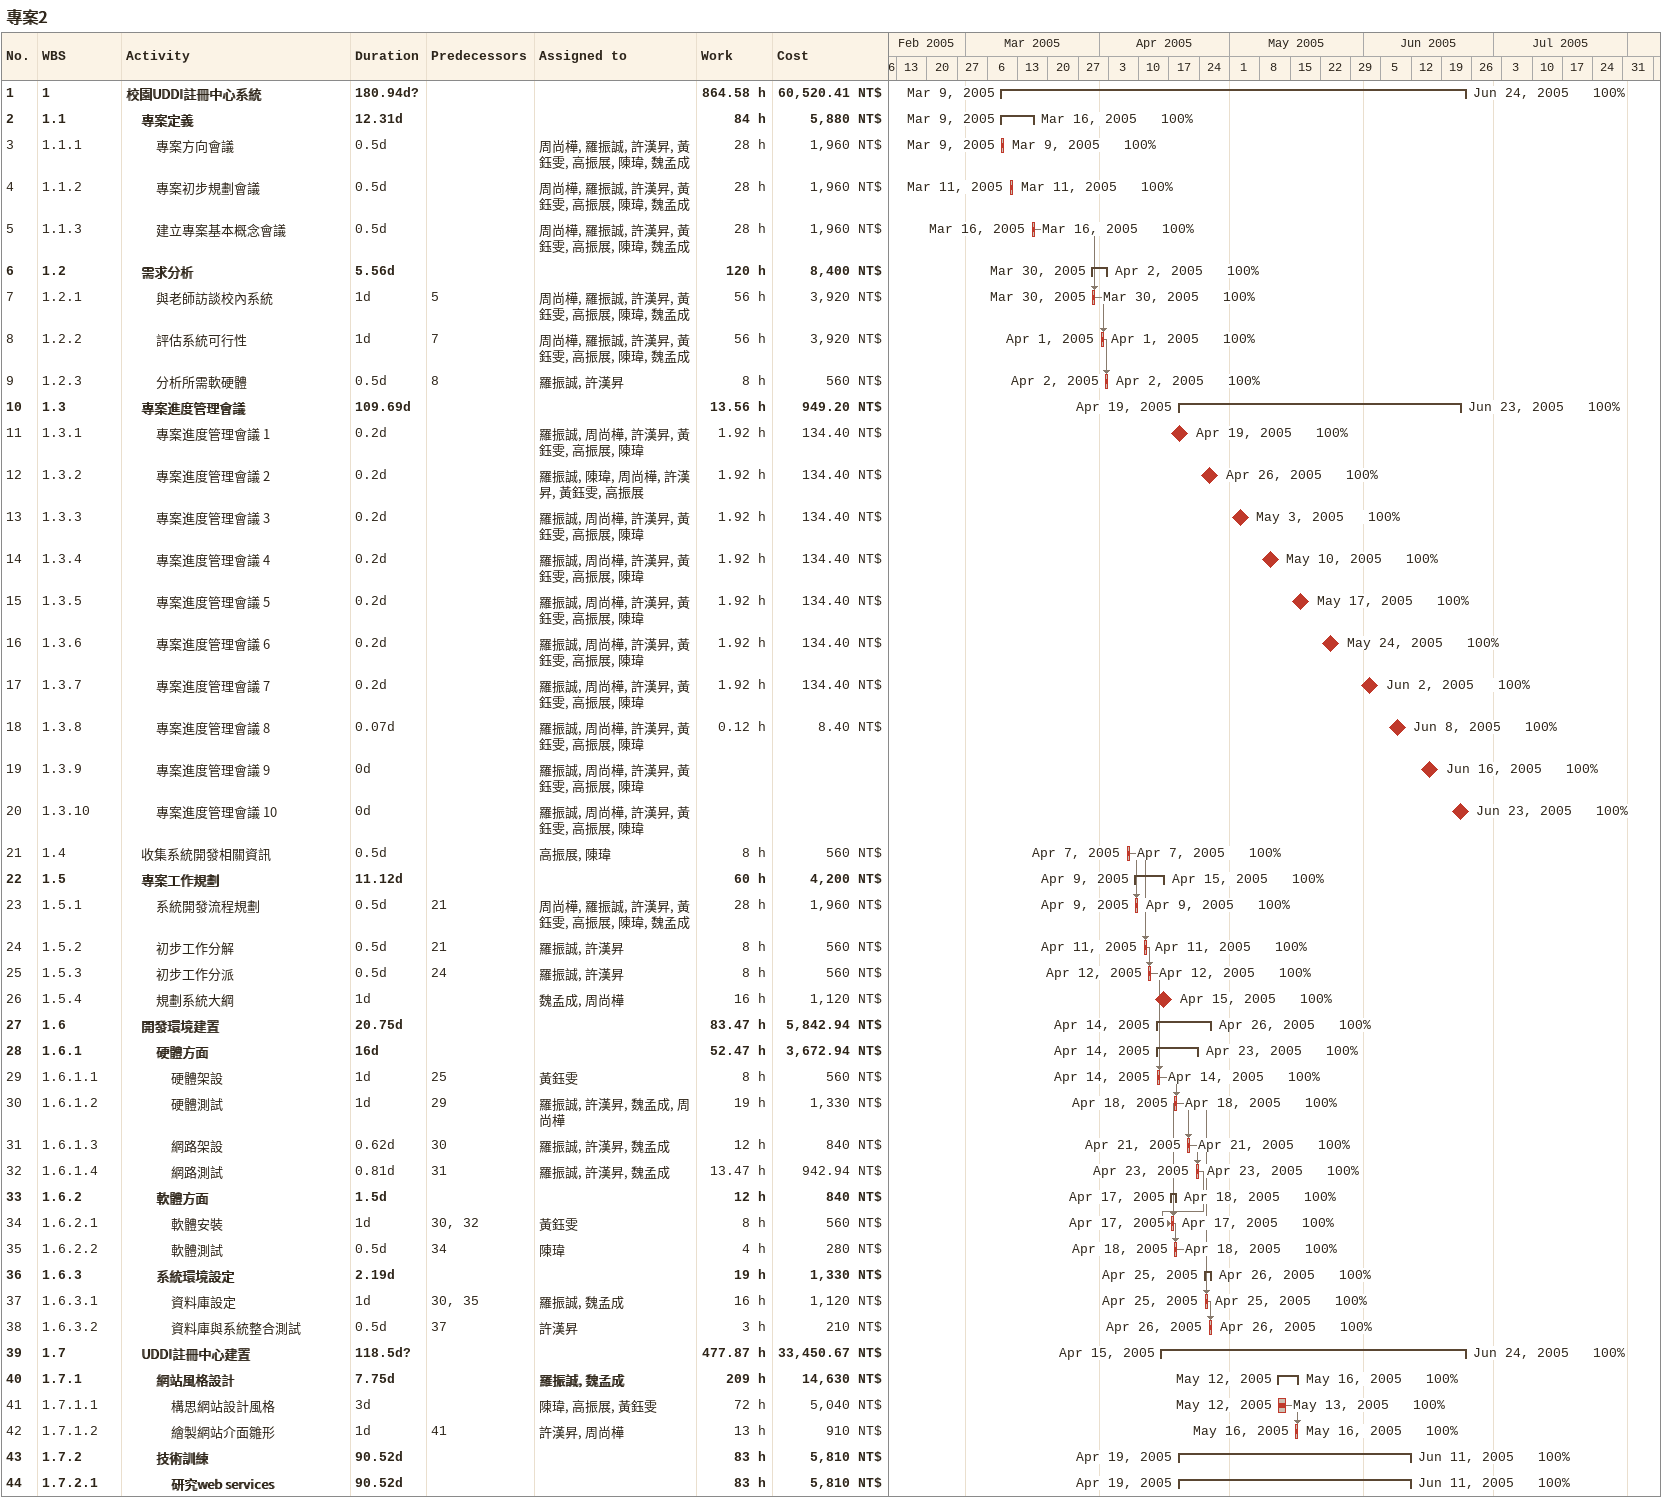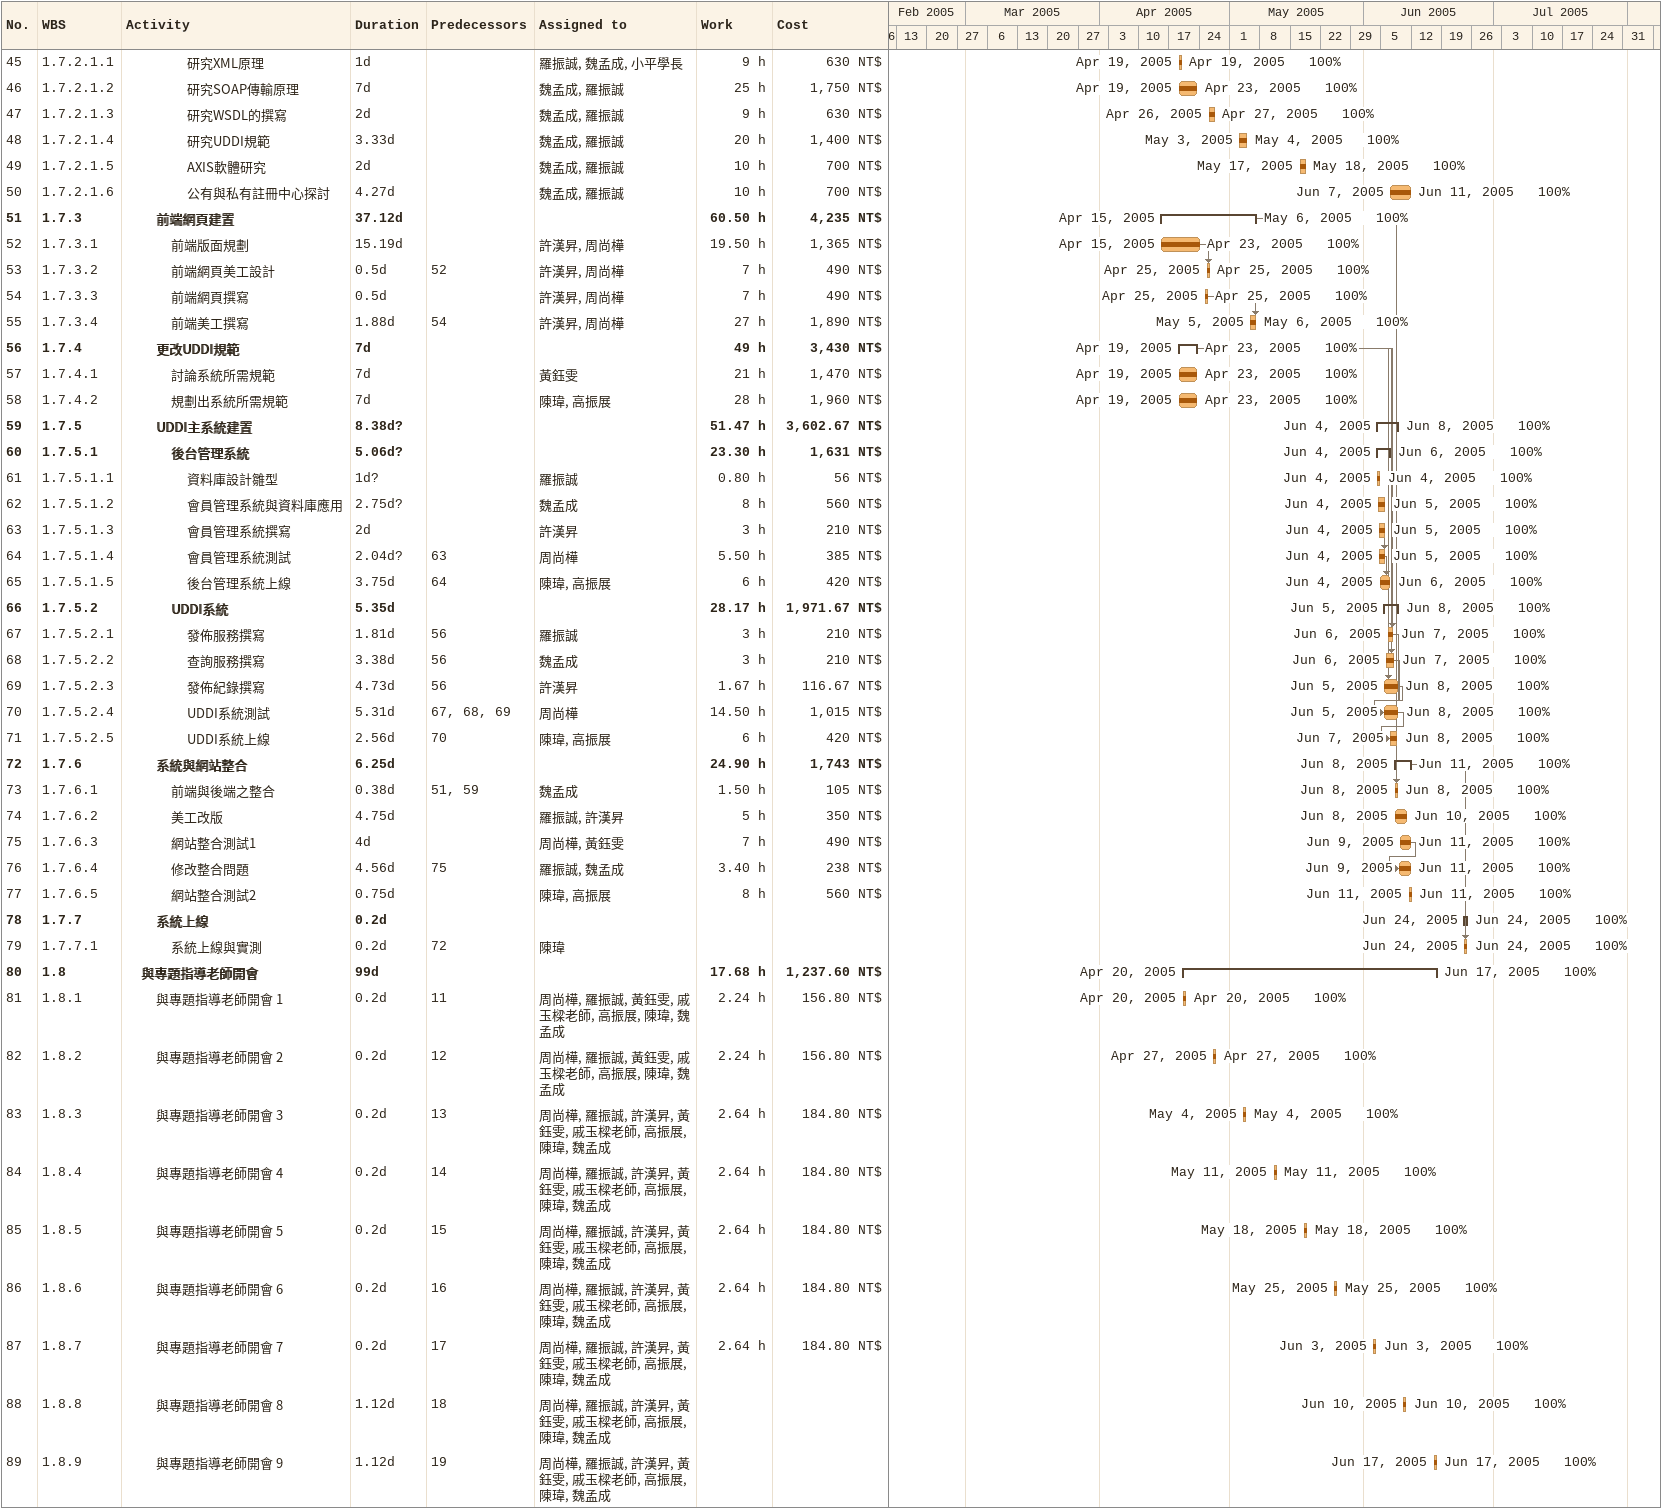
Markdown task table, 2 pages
專案2

| ID | WBS | Task | Duration | Start | Finish | Predecessors | Resources | % complete | Work (h) | Cost (NT$) |
|---|---|---|---|---|---|---|---|---|---|---|
| 1 | 1 | **校園UDDI註冊中心系統** | 180.94d? | 2005-03-09 | 2005-06-24 |  |  | 100 | 864.58 | 60520.41 |
| 2 | 1.1 | **專案定義** | 12.31d | 2005-03-09 | 2005-03-16 |  |  | 100 | 84 | 5880 |
| 3 | 1.1.1 | 專案方向會議 | 0.5d | 2005-03-09 | 2005-03-09 |  | 周尚樺, 羅振誠, 許漢昇, 黃鈺雯, 高振展, 陳瑋, 魏孟成 | 100 | 28 | 1960 |
| 4 | 1.1.2 | 專案初步規劃會議 | 0.5d | 2005-03-11 | 2005-03-11 |  | 周尚樺, 羅振誠, 許漢昇, 黃鈺雯, 高振展, 陳瑋, 魏孟成 | 100 | 28 | 1960 |
| 5 | 1.1.3 | 建立專案基本概念會議 | 0.5d | 2005-03-16 | 2005-03-16 |  | 周尚樺, 羅振誠, 許漢昇, 黃鈺雯, 高振展, 陳瑋, 魏孟成 | 100 | 28 | 1960 |
| 6 | 1.2 | **需求分析** | 5.56d | 2005-03-30 | 2005-04-02 |  |  | 100 | 120 | 8400 |
| 7 | 1.2.1 | 與老師訪談校內系統 | 1d | 2005-03-30 | 2005-03-30 | 5 | 周尚樺, 羅振誠, 許漢昇, 黃鈺雯, 高振展, 陳瑋, 魏孟成 | 100 | 56 | 3920 |
| 8 | 1.2.2 | 評估系統可行性 | 1d | 2005-04-01 | 2005-04-01 | 7 | 周尚樺, 羅振誠, 許漢昇, 黃鈺雯, 高振展, 陳瑋, 魏孟成 | 100 | 56 | 3920 |
| 9 | 1.2.3 | 分析所需軟硬體 | 0.5d | 2005-04-02 | 2005-04-02 | 8 | 羅振誠, 許漢昇 | 100 | 8 | 560 |
| 10 | 1.3 | **專案進度管理會議** | 109.69d | 2005-04-19 | 2005-06-23 |  |  | 100 | 13.56 | 949.20 |
| 11 | 1.3.1 | 專案進度管理會議 1 | 0.2d | 2005-04-19 | 2005-04-19 |  | 羅振誠, 周尚樺, 許漢昇, 黃鈺雯, 高振展, 陳瑋 | 100 | 1.92 | 134.40 |
| 12 | 1.3.2 | 專案進度管理會議 2 | 0.2d | 2005-04-26 | 2005-04-26 |  | 羅振誠, 陳瑋, 周尚樺, 許漢昇, 黃鈺雯, 高振展 | 100 | 1.92 | 134.40 |
| 13 | 1.3.3 | 專案進度管理會議 3 | 0.2d | 2005-05-03 | 2005-05-03 |  | 羅振誠, 周尚樺, 許漢昇, 黃鈺雯, 高振展, 陳瑋 | 100 | 1.92 | 134.40 |
| 14 | 1.3.4 | 專案進度管理會議 4 | 0.2d | 2005-05-10 | 2005-05-10 |  | 羅振誠, 周尚樺, 許漢昇, 黃鈺雯, 高振展, 陳瑋 | 100 | 1.92 | 134.40 |
| 15 | 1.3.5 | 專案進度管理會議 5 | 0.2d | 2005-05-17 | 2005-05-17 |  | 羅振誠, 周尚樺, 許漢昇, 黃鈺雯, 高振展, 陳瑋 | 100 | 1.92 | 134.40 |
| 16 | 1.3.6 | 專案進度管理會議 6 | 0.2d | 2005-05-24 | 2005-05-24 |  | 羅振誠, 周尚樺, 許漢昇, 黃鈺雯, 高振展, 陳瑋 | 100 | 1.92 | 134.40 |
| 17 | 1.3.7 | 專案進度管理會議 7 | 0.2d | 2005-06-02 | 2005-06-02 |  | 羅振誠, 周尚樺, 許漢昇, 黃鈺雯, 高振展, 陳瑋 | 100 | 1.92 | 134.40 |
| 18 | 1.3.8 | 專案進度管理會議 8 | 0.07d | 2005-06-08 | 2005-06-08 |  | 羅振誠, 周尚樺, 許漢昇, 黃鈺雯, 高振展, 陳瑋 | 100 | 0.12 | 8.40 |
| 19 | 1.3.9 | 專案進度管理會議 9 | 0d | 2005-06-16 | 2005-06-16 |  | 羅振誠, 周尚樺, 許漢昇, 黃鈺雯, 高振展, 陳瑋 | 100 |  |  |
| 20 | 1.3.10 | 專案進度管理會議 10 | 0d | 2005-06-23 | 2005-06-23 |  | 羅振誠, 周尚樺, 許漢昇, 黃鈺雯, 高振展, 陳瑋 | 100 |  |  |
| 21 | 1.4 | 收集系統開發相關資訊 | 0.5d | 2005-04-07 | 2005-04-07 |  | 高振展, 陳瑋 | 100 | 8 | 560 |
| 22 | 1.5 | **專案工作規劃** | 11.12d | 2005-04-09 | 2005-04-15 |  |  | 100 | 60 | 4200 |
| 23 | 1.5.1 | 系統開發流程規劃 | 0.5d | 2005-04-09 | 2005-04-09 | 21 | 周尚樺, 羅振誠, 許漢昇, 黃鈺雯, 高振展, 陳瑋, 魏孟成 | 100 | 28 | 1960 |
| 24 | 1.5.2 | 初步工作分解 | 0.5d | 2005-04-11 | 2005-04-11 | 21 | 羅振誠, 許漢昇 | 100 | 8 | 560 |
| 25 | 1.5.3 | 初步工作分派 | 0.5d | 2005-04-12 | 2005-04-12 | 24 | 羅振誠, 許漢昇 | 100 | 8 | 560 |
| 26 | 1.5.4 | 規劃系統大綱 | 1d | 2005-04-15 | 2005-04-15 |  | 魏孟成, 周尚樺 | 100 | 16 | 1120 |
| 27 | 1.6 | **開發環境建置** | 20.75d | 2005-04-14 | 2005-04-26 |  |  | 100 | 83.47 | 5842.94 |
| 28 | 1.6.1 | **硬體方面** | 16d | 2005-04-14 | 2005-04-23 |  |  | 100 | 52.47 | 3672.94 |
| 29 | 1.6.1.1 | 硬體架設 | 1d | 2005-04-14 | 2005-04-14 | 25 | 黃鈺雯 | 100 | 8 | 560 |
| 30 | 1.6.1.2 | 硬體測試 | 1d | 2005-04-18 | 2005-04-18 | 29 | 羅振誠, 許漢昇, 魏孟成, 周尚樺 | 100 | 19 | 1330 |
| 31 | 1.6.1.3 | 網路架設 | 0.62d | 2005-04-21 | 2005-04-21 | 30 | 羅振誠, 許漢昇, 魏孟成 | 100 | 12 | 840 |
| 32 | 1.6.1.4 | 網路測試 | 0.81d | 2005-04-23 | 2005-04-23 | 31 | 羅振誠, 許漢昇, 魏孟成 | 100 | 13.47 | 942.94 |
| 33 | 1.6.2 | **軟體方面** | 1.5d | 2005-04-17 | 2005-04-18 |  |  | 100 | 12 | 840 |
| 34 | 1.6.2.1 | 軟體安裝 | 1d | 2005-04-17 | 2005-04-17 | 30, 32 | 黃鈺雯 | 100 | 8 | 560 |
| 35 | 1.6.2.2 | 軟體測試 | 0.5d | 2005-04-18 | 2005-04-18 | 34 | 陳瑋 | 100 | 4 | 280 |
| 36 | 1.6.3 | **系統環境設定** | 2.19d | 2005-04-25 | 2005-04-26 |  |  | 100 | 19 | 1330 |
| 37 | 1.6.3.1 | 資料庫設定 | 1d | 2005-04-25 | 2005-04-25 | 30, 35 | 羅振誠, 魏孟成 | 100 | 16 | 1120 |
| 38 | 1.6.3.2 | 資料庫與系統整合測試 | 0.5d | 2005-04-26 | 2005-04-26 | 37 | 許漢昇 | 100 | 3 | 210 |
| 39 | 1.7 | **UDDI註冊中心建置** | 118.5d? | 2005-04-15 | 2005-06-24 |  |  | 100 | 477.87 | 33450.67 |
| 40 | 1.7.1 | **網站風格設計** | 7.75d | 2005-05-12 | 2005-05-16 |  | 羅振誠, 魏孟成 | 100 | 209 | 14630 |
| 41 | 1.7.1.1 | 構思網站設計風格 | 3d | 2005-05-12 | 2005-05-13 |  | 陳瑋, 高振展, 黃鈺雯 | 100 | 72 | 5040 |
| 42 | 1.7.1.2 | 繪製網站介面雛形 | 1d | 2005-05-16 | 2005-05-16 | 41 | 許漢昇, 周尚樺 | 100 | 13 | 910 |
| 43 | 1.7.2 | **技術訓練** | 90.52d | 2005-04-19 | 2005-06-11 |  |  | 100 | 83 | 5810 |
| 44 | 1.7.2.1 | **研究web services** | 90.52d | 2005-04-19 | 2005-06-11 |  |  | 100 | 83 | 5810 |
| 45 | 1.7.2.1.1 | 研究XML原理 | 1d | 2005-04-19 | 2005-04-19 |  | 羅振誠, 魏孟成, 小平學長 | 100 | 9 | 630 |
| 46 | 1.7.2.1.2 | 研究SOAP傳輸原理 | 7d | 2005-04-19 | 2005-04-23 |  | 魏孟成, 羅振誠 | 100 | 25 | 1750 |
| 47 | 1.7.2.1.3 | 研究WSDL的撰寫 | 2d | 2005-04-26 | 2005-04-27 |  | 魏孟成, 羅振誠 | 100 | 9 | 630 |
| 48 | 1.7.2.1.4 | 研究UDDI規範 | 3.33d | 2005-05-03 | 2005-05-04 |  | 魏孟成, 羅振誠 | 100 | 20 | 1400 |
| 49 | 1.7.2.1.5 | AXIS軟體研究 | 2d | 2005-05-17 | 2005-05-18 |  | 魏孟成, 羅振誠 | 100 | 10 | 700 |
| 50 | 1.7.2.1.6 | 公有與私有註冊中心探討 | 4.27d | 2005-06-07 | 2005-06-11 |  | 魏孟成, 羅振誠 | 100 | 10 | 700 |
| 51 | 1.7.3 | **前端網頁建置** | 37.12d | 2005-04-15 | 2005-05-06 |  |  | 100 | 60.50 | 4235 |
| 52 | 1.7.3.1 | 前端版面規劃 | 15.19d | 2005-04-15 | 2005-04-23 |  | 許漢昇, 周尚樺 | 100 | 19.50 | 1365 |
| 53 | 1.7.3.2 | 前端網頁美工設計 | 0.5d | 2005-04-25 | 2005-04-25 | 52 | 許漢昇, 周尚樺 | 100 | 7 | 490 |
| 54 | 1.7.3.3 | 前端網頁撰寫 | 0.5d | 2005-04-25 | 2005-04-25 |  | 許漢昇, 周尚樺 | 100 | 7 | 490 |
| 55 | 1.7.3.4 | 前端美工撰寫 | 1.88d | 2005-05-05 | 2005-05-06 | 54 | 許漢昇, 周尚樺 | 100 | 27 | 1890 |
| 56 | 1.7.4 | **更改UDDI規範** | 7d | 2005-04-19 | 2005-04-23 |  |  | 100 | 49 | 3430 |
| 57 | 1.7.4.1 | 討論系統所需規範 | 7d | 2005-04-19 | 2005-04-23 |  | 黃鈺雯 | 100 | 21 | 1470 |
| 58 | 1.7.4.2 | 規劃出系統所需規範 | 7d | 2005-04-19 | 2005-04-23 |  | 陳瑋, 高振展 | 100 | 28 | 1960 |
| 59 | 1.7.5 | **UDDI主系統建置** | 8.38d? | 2005-06-04 | 2005-06-08 |  |  | 100 | 51.47 | 3602.67 |
| 60 | 1.7.5.1 | **後台管理系統** | 5.06d? | 2005-06-04 | 2005-06-06 |  |  | 100 | 23.30 | 1631 |
| 61 | 1.7.5.1.1 | 資料庫設計雛型 | 1d? | 2005-06-04 | 2005-06-04 |  | 羅振誠 | 100 | 0.80 | 56 |
| 62 | 1.7.5.1.2 | 會員管理系統與資料庫應用 | 2.75d? | 2005-06-04 | 2005-06-05 |  | 魏孟成 | 100 | 8 | 560 |
| 63 | 1.7.5.1.3 | 會員管理系統撰寫 | 2d | 2005-06-04 | 2005-06-05 |  | 許漢昇 | 100 | 3 | 210 |
| 64 | 1.7.5.1.4 | 會員管理系統測試 | 2.04d? | 2005-06-04 | 2005-06-05 | 63 | 周尚樺 | 100 | 5.50 | 385 |
| 65 | 1.7.5.1.5 | 後台管理系統上線 | 3.75d | 2005-06-04 | 2005-06-06 | 64 | 陳瑋, 高振展 | 100 | 6 | 420 |
| 66 | 1.7.5.2 | **UDDI系統** | 5.35d | 2005-06-05 | 2005-06-08 |  |  | 100 | 28.17 | 1971.67 |
| 67 | 1.7.5.2.1 | 發佈服務撰寫 | 1.81d | 2005-06-06 | 2005-06-07 | 56 | 羅振誠 | 100 | 3 | 210 |
| 68 | 1.7.5.2.2 | 查詢服務撰寫 | 3.38d | 2005-06-06 | 2005-06-07 | 56 | 魏孟成 | 100 | 3 | 210 |
| 69 | 1.7.5.2.3 | 發佈紀錄撰寫 | 4.73d | 2005-06-05 | 2005-06-08 | 56 | 許漢昇 | 100 | 1.67 | 116.67 |
| 70 | 1.7.5.2.4 | UDDI系統測試 | 5.31d | 2005-06-05 | 2005-06-08 | 67, 68, 69 | 周尚樺 | 100 | 14.50 | 1015 |
| 71 | 1.7.5.2.5 | UDDI系統上線 | 2.56d | 2005-06-07 | 2005-06-08 | 70 | 陳瑋, 高振展 | 100 | 6 | 420 |
| 72 | 1.7.6 | **系統與網站整合** | 6.25d | 2005-06-08 | 2005-06-11 |  |  | 100 | 24.90 | 1743 |
| 73 | 1.7.6.1 | 前端與後端之整合 | 0.38d | 2005-06-08 | 2005-06-08 | 51, 59 | 魏孟成 | 100 | 1.50 | 105 |
| 74 | 1.7.6.2 | 美工改版 | 4.75d | 2005-06-08 | 2005-06-10 |  | 羅振誠, 許漢昇 | 100 | 5 | 350 |
| 75 | 1.7.6.3 | 網站整合測試1 | 4d | 2005-06-09 | 2005-06-11 |  | 周尚樺, 黃鈺雯 | 100 | 7 | 490 |
| 76 | 1.7.6.4 | 修改整合問題 | 4.56d | 2005-06-09 | 2005-06-11 | 75 | 羅振誠, 魏孟成 | 100 | 3.40 | 238 |
| 77 | 1.7.6.5 | 網站整合測試2 | 0.75d | 2005-06-11 | 2005-06-11 |  | 陳瑋, 高振展 | 100 | 8 | 560 |
| 78 | 1.7.7 | **系統上線** | 0.2d | 2005-06-24 | 2005-06-24 |  |  | 100 |  |  |
| 79 | 1.7.7.1 | 系統上線與實測 | 0.2d | 2005-06-24 | 2005-06-24 | 72 | 陳瑋 | 100 |  |  |
| 80 | 1.8 | **與專題指導老師開會** | 99d | 2005-04-20 | 2005-06-17 |  |  | 100 | 17.68 | 1237.60 |
| 81 | 1.8.1 | 與專題指導老師開會 1 | 0.2d | 2005-04-20 | 2005-04-20 | 11 | 周尚樺, 羅振誠, 黃鈺雯, 戚玉樑老師, 高振展, 陳瑋, 魏孟成 | 100 | 2.24 | 156.80 |
| 82 | 1.8.2 | 與專題指導老師開會 2 | 0.2d | 2005-04-27 | 2005-04-27 | 12 | 周尚樺, 羅振誠, 黃鈺雯, 戚玉樑老師, 高振展, 陳瑋, 魏孟成 | 100 | 2.24 | 156.80 |
| 83 | 1.8.3 | 與專題指導老師開會 3 | 0.2d | 2005-05-04 | 2005-05-04 | 13 | 周尚樺, 羅振誠, 許漢昇, 黃鈺雯, 戚玉樑老師, 高振展, 陳瑋, 魏孟成 | 100 | 2.64 | 184.80 |
| 84 | 1.8.4 | 與專題指導老師開會 4 | 0.2d | 2005-05-11 | 2005-05-11 | 14 | 周尚樺, 羅振誠, 許漢昇, 黃鈺雯, 戚玉樑老師, 高振展, 陳瑋, 魏孟成 | 100 | 2.64 | 184.80 |
| 85 | 1.8.5 | 與專題指導老師開會 5 | 0.2d | 2005-05-18 | 2005-05-18 | 15 | 周尚樺, 羅振誠, 許漢昇, 黃鈺雯, 戚玉樑老師, 高振展, 陳瑋, 魏孟成 | 100 | 2.64 | 184.80 |
| 86 | 1.8.6 | 與專題指導老師開會 6 | 0.2d | 2005-05-25 | 2005-05-25 | 16 | 周尚樺, 羅振誠, 許漢昇, 黃鈺雯, 戚玉樑老師, 高振展, 陳瑋, 魏孟成 | 100 | 2.64 | 184.80 |
| 87 | 1.8.7 | 與專題指導老師開會 7 | 0.2d | 2005-06-03 | 2005-06-03 | 17 | 周尚樺, 羅振誠, 許漢昇, 黃鈺雯, 戚玉樑老師, 高振展, 陳瑋, 魏孟成 | 100 | 2.64 | 184.80 |
| 88 | 1.8.8 | 與專題指導老師開會 8 | 1.12d | 2005-06-10 | 2005-06-10 | 18 | 周尚樺, 羅振誠, 許漢昇, 黃鈺雯, 戚玉樑老師, 高振展, 陳瑋, 魏孟成 | 100 |  |  |
| 89 | 1.8.9 | 與專題指導老師開會 9 | 1.12d | 2005-06-17 | 2005-06-17 | 19 | 周尚樺, 羅振誠, 許漢昇, 黃鈺雯, 戚玉樑老師, 高振展, 陳瑋, 魏孟成 | 100 |  |  |
